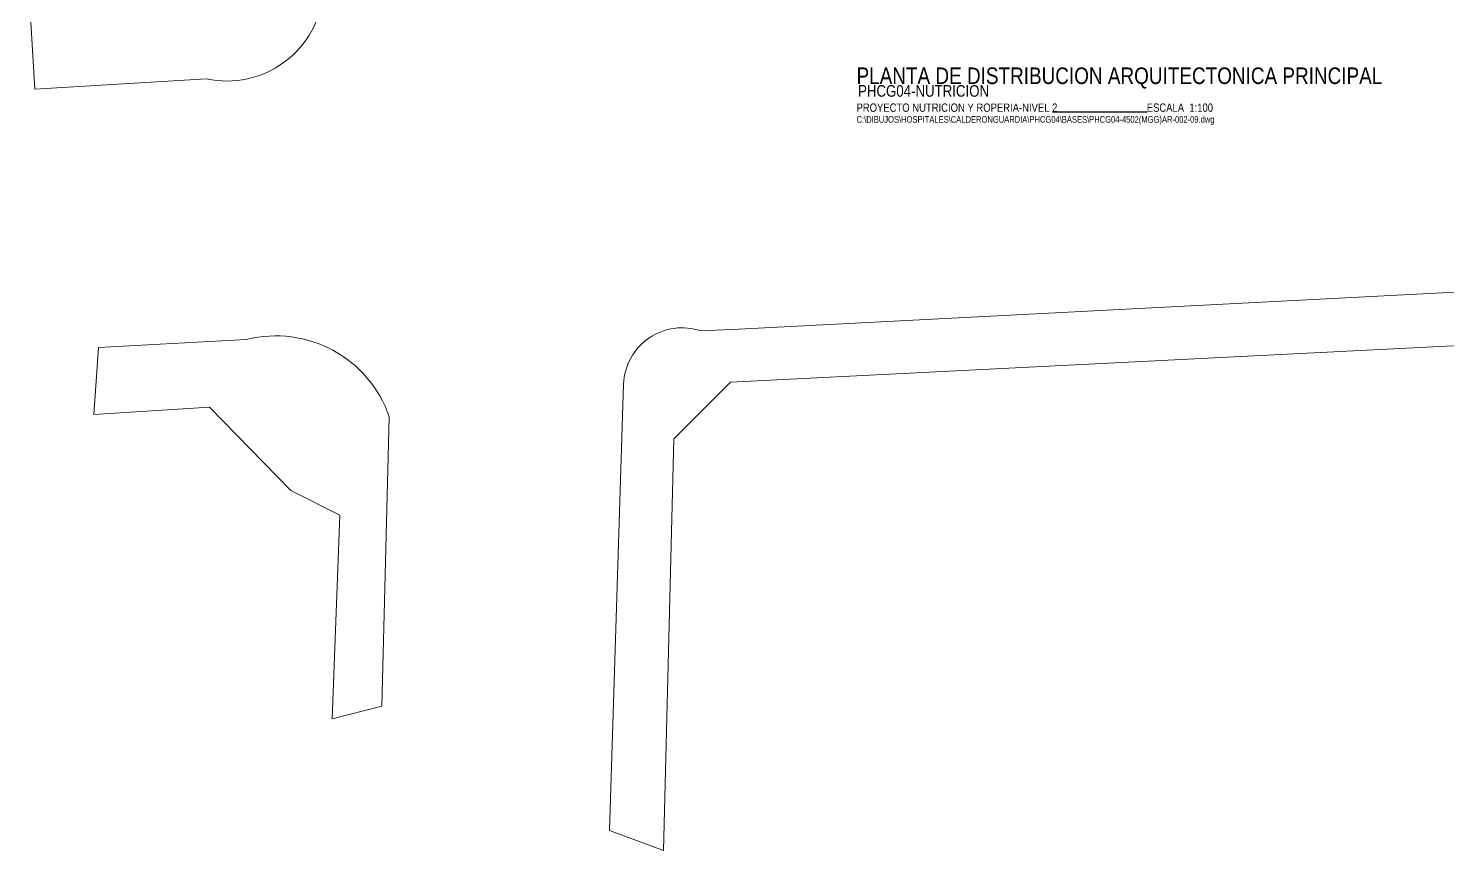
# Model space of a CAD drawing. Extents: x -28 to 149, y -33 to 76.
# Drawn here: x -28.23 to 14.71, y -33.02 to -8.16 of the extents above; entities that cross this region are included whole.
import ezdxf

# ---------------------------------------------------------------- set-up
doc = ezdxf.new("R2010")
doc.units = 0
doc.layers.add('arq-aceras', color=250, linetype='Continuous')
doc.layers.add('arq-titulos', color=5, linetype='Continuous')
doc.styles.add('dape 1', font='swissck.ttf', dxfattribs={"height": 4})
doc.styles.add('dape 2', font='ARIALN.TTF', dxfattribs={"height": 2.5})

msp = doc.modelspace()

# ---------------------------------------------------------------- linework, layer by layer
at = {"layer": 'arq-aceras', "lineweight": 0, "flags": 128}
for points in [[(-18.798, 47.408), (-19.212, 35.235), (-18.626, 35.118), (-19.453, 24.933), (-21.095, 24.802), (-21.624, -3.904), (-24.433, -6.628), (-28.228, -6.781), (-28.034, -10.001), (-22.835, -9.687, 0.453188), (-19.307, -7.068), (-19.169, -4.09), (-17.974, 27.713), (-17.117, 47.408)], [(60.662, -13.742), (28.222, -15.455), (-6.733, -17.255), (-7.878, -17.306, 0.500391), (-10.221, -18.913), (-10.648, -32.413), (-9.013, -33.017), (-8.694, -20.569), (-6.981, -18.861), (21.098, -17.45), (60.74, -15.368)]]:
    msp.add_lwpolyline(points, format="xyb", dxfattribs=at)
msp.add_lwpolyline([(-21.631, -17.566), (-26.111, -17.803), (-26.246, -19.829), (-22.753, -19.612), (-20.285, -22.126), (-18.802, -22.88), (-19.034, -29.037), (-17.536, -28.655), (-17.307, -19.905, 0.389833)], format="xyb", close=True, dxfattribs=at)
at = {"layer": 'arq-titulos', "color": 2}
msp.add_line((2.76, -10.682), (5.618, -10.682), dxfattribs=at)

# ---------------------------------------------------------------- texts
at = {"layer": 'arq-titulos', "style": 'dape 1'}
msp.add_text('PLANTA DE DISTRIBUCION ARQUITECTONICA PRINCIPAL', height=0.5, dxfattribs=at).set_placement((-3.171, -9.843))
at = {"layer": 'arq-titulos', "color": 3, "style": 'dape 1'}
for s, p in [('PROYECTO NUTRICION Y ROPERIA-NIVEL 2', (-3.171, -10.682)), ('ESCALA  1:100', (5.61, -10.682))]:
    msp.add_text(s, height=0.25, dxfattribs=at).set_placement(p)
at = {"layer": 'arq-titulos', "color": 1, "style": 'dape 2'}
msp.add_text('C:\\DIBUJOS\\HOSPITALES\\CALDERONGUARDIA\\PHCG04\\BASES\\PHCG04-4502(MGG)AR-002-09.dwg', height=0.2, dxfattribs=at).set_placement((-3.171, -11.013))
at = {"layer": 'arq-titulos', "color": 4, "insert": (-3.125, -9.876), "char_height": 0.35, "width": 4.11648, "attachment_point": 1, "style": 'dape 1'}
msp.add_mtext('PHCG04-NUTRICIÓN', dxfattribs=at)

doc.saveas('drawing.dxf')
